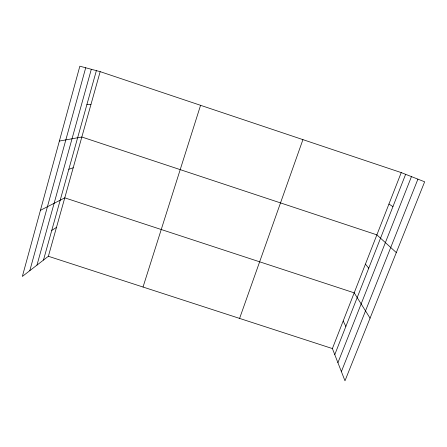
<?xml version="1.0" encoding="UTF-8"?>
<svg xmlns="http://www.w3.org/2000/svg" width="447" height="447" viewBox="0 0 447 447"><rect width="100%" height="100%" fill="white"/><g stroke="black" fill="none" stroke-linecap="round" stroke-linejoin="round"><path stroke-width="0.67" d="M29.809 270.658L85.707 67.771M36.972 265.11L91.311 69.274M43.476 260.076L96.373 70.632M48.377 256.276L100.173 71.649L79.845 66.201L22.35 276.442L48.377 256.276L332.395 348.565L344.983 380.799L424.65 181.795L401.238 172.598L100.173 71.649M143.029 287.035L200.569 105.313M239.592 318.409L302.926 139.632M332.395 348.565L401.238 172.598M334.769 354.644L405.625 174.324M337.915 362.701L411.458 176.615M341.379 371.574L417.911 179.146M51.751 230.44L56.49 227.355M40.437 210.302L64.765 197.848L354.197 292.841L370.066 318.147M68.821 169.307L73.213 167.742M59.373 141.051L81.835 137.011L376.882 234.859L396.31 252.589M86.897 104.57L90.909 104.682M388.935 204.055L392.941 206.603M365.428 264.143L368.736 268.2M343.19 320.98L345.861 326.411"/></g></svg>
